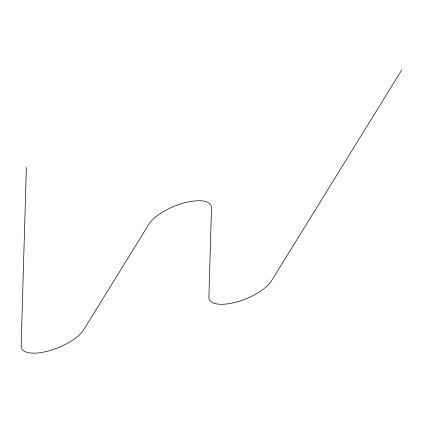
<?xml version="1.0" encoding="UTF-8"?>
<svg xmlns="http://www.w3.org/2000/svg" width="423" height="423" viewBox="0 0 423 423"><rect width="100%" height="100%" fill="white"/><g stroke="black" fill="none" stroke-linecap="round" stroke-linejoin="round"><path stroke-width="0.63" d="M26.369 167.545L21.15 345.966A34.295 13.287 -22.1 0 0 47.804 351.138A34.295 13.287 -22.1 0 0 83.728 329.686L148.922 224.19A34.295 13.287 -22.1 0 1 184.846 202.739A34.295 13.287 -22.1 0 1 211.5 207.905L208.888 297.12A34.295 13.287 -22.1 0 0 235.548 302.286A34.295 13.287 -22.1 0 0 271.471 280.835L401.85 69.843"/></g></svg>
